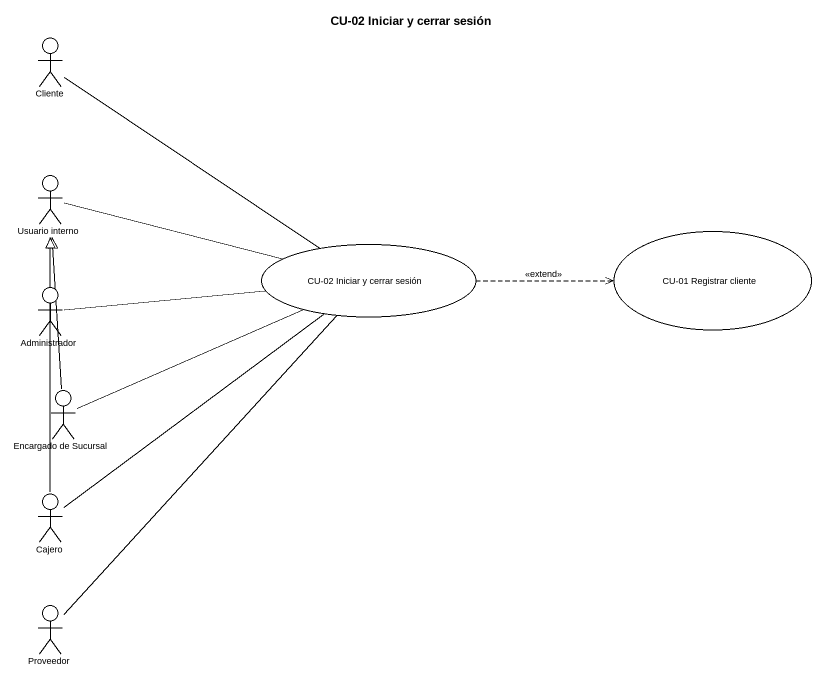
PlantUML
@startuml
title CU-02 Iniciar y cerrar sesión
actor Cliente
actor "Usuario interno" as Usuario_interno
usecase "CU-02 Iniciar y cerrar sesión" as CU_02_Iniciar_y_cerrar
usecase "CU-01 Registrar cliente" as CU_01_Registrar_cliente
actor Administrador
actor "Encargado de Sucursal" as Encargado_de_Sucursal
actor Cajero
actor Proveedor
Cliente -- CU_02_Iniciar_y_cerrar
Usuario_interno -right- CU_02_Iniciar_y_cerrar
CU_02_Iniciar_y_cerrar .right.> CU_01_Registrar_cliente : <<extend>>
Administrador -up-|> Usuario_interno
Administrador -right- CU_02_Iniciar_y_cerrar
Encargado_de_Sucursal -up-|> Usuario_interno
Encargado_de_Sucursal -right- CU_02_Iniciar_y_cerrar
Cajero -up-|> Usuario_interno
Cajero -up- CU_02_Iniciar_y_cerrar
Proveedor -up- CU_02_Iniciar_y_cerrar
@enduml
